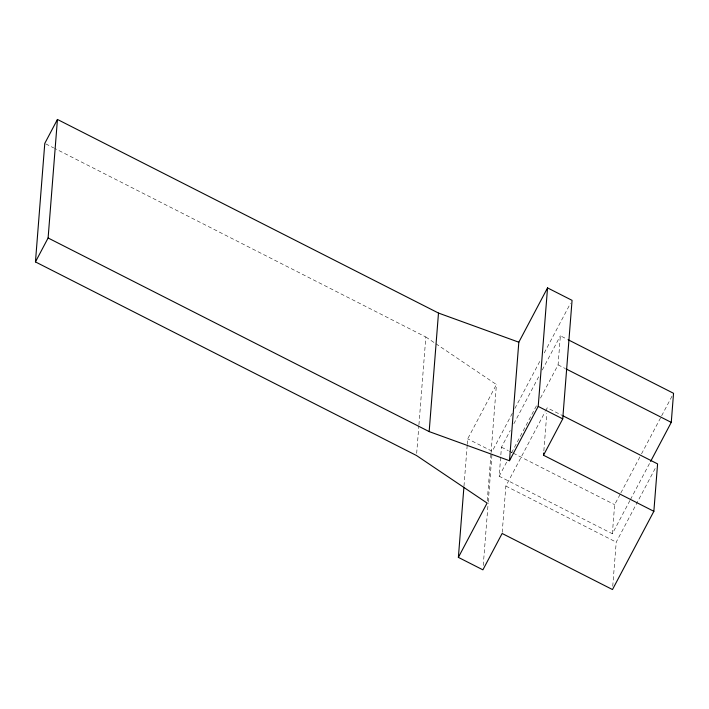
<?xml version="1.0" encoding="UTF-8"?>
<svg xmlns="http://www.w3.org/2000/svg" width="709" height="709" viewBox="0 0 709 709"><rect width="100%" height="100%" fill="white"/><g stroke="black" fill="none" stroke-linecap="round" stroke-linejoin="round"><path stroke-width="0.53" stroke-dasharray="3.54 2.66" d="M416.679 453.335L418.842 425.896M418.93 424.797L425.834 336.997L54.655 148.403M463.987 486.037L467.187 445.429M467.275 444.33L467.701 438.844L496.424 384.535L435.92 343.785M487.269 500.873L490.983 453.68M491.071 452.581L496.424 384.535M483.246 565.445L488.164 502.885M488.253 501.795L492.055 453.503M629.929 500.536L612.354 533.753L499.171 476.244L501.458 447.166L510.25 430.558M502.211 532.379L505.863 486.064L545.168 411.734M543.856 450.827L546.807 413.338M540.506 398.086L558.08 364.869L560.367 335.791L567.253 339.292M612.354 533.753L614.65 504.675L620.331 493.934M612.744 586.237L616.218 542.137L656.038 466.832M512.315 413.32L492.223 451.305L467.701 438.844M514.894 408.455L540.648 359.755M544.246 352.94L570.515 303.275M513.865 423.725L538.663 376.825M542.279 369.992L560.367 335.791M499.171 476.244L506.926 461.586M511.57 452.794L536.89 404.928M545.682 410.759L547.233 407.826L562.015 415.332M620.845 492.959L640.998 454.85M641.512 453.875L661.151 416.75M661.665 415.775L673.036 394.275M630.443 499.561L650.073 462.436M558.08 364.869L564.967 368.37M45.766 143.883L53.662 147.897M501.458 447.166L508.353 450.667M509.337 451.172L512.288 452.67M513.272 453.175L614.65 504.675M505.863 486.064L616.218 542.137M425.834 336.997L435.007 343.165"/><path stroke-width="1.06" d="M562.999 415.837L657.589 463.899L653.858 511.313L612.487 589.551L502.132 533.478L482.9 569.841L458.377 557.38L487.101 503.071L416.511 455.524L35.45 261.913L44.782 143.386L57.438 119.449L438.49 313.059L518.82 342.199L509.487 460.726L429.167 431.595L48.106 237.985L57.438 119.449M429.167 431.595L438.49 313.059M458.377 557.38L463.908 487.136M509.487 460.726L538.211 406.417L547.543 287.889L572.066 300.35L562.733 418.877L543.502 455.24L653.858 511.313M543.502 455.24L543.679 453.033M650.596 461.453L671.263 422.378L673.55 393.3L568.237 339.797M35.45 261.913L48.106 237.985M518.82 342.199L547.543 287.889M565.95 368.866L671.263 422.378M538.211 406.417L562.733 418.877"/></g></svg>
